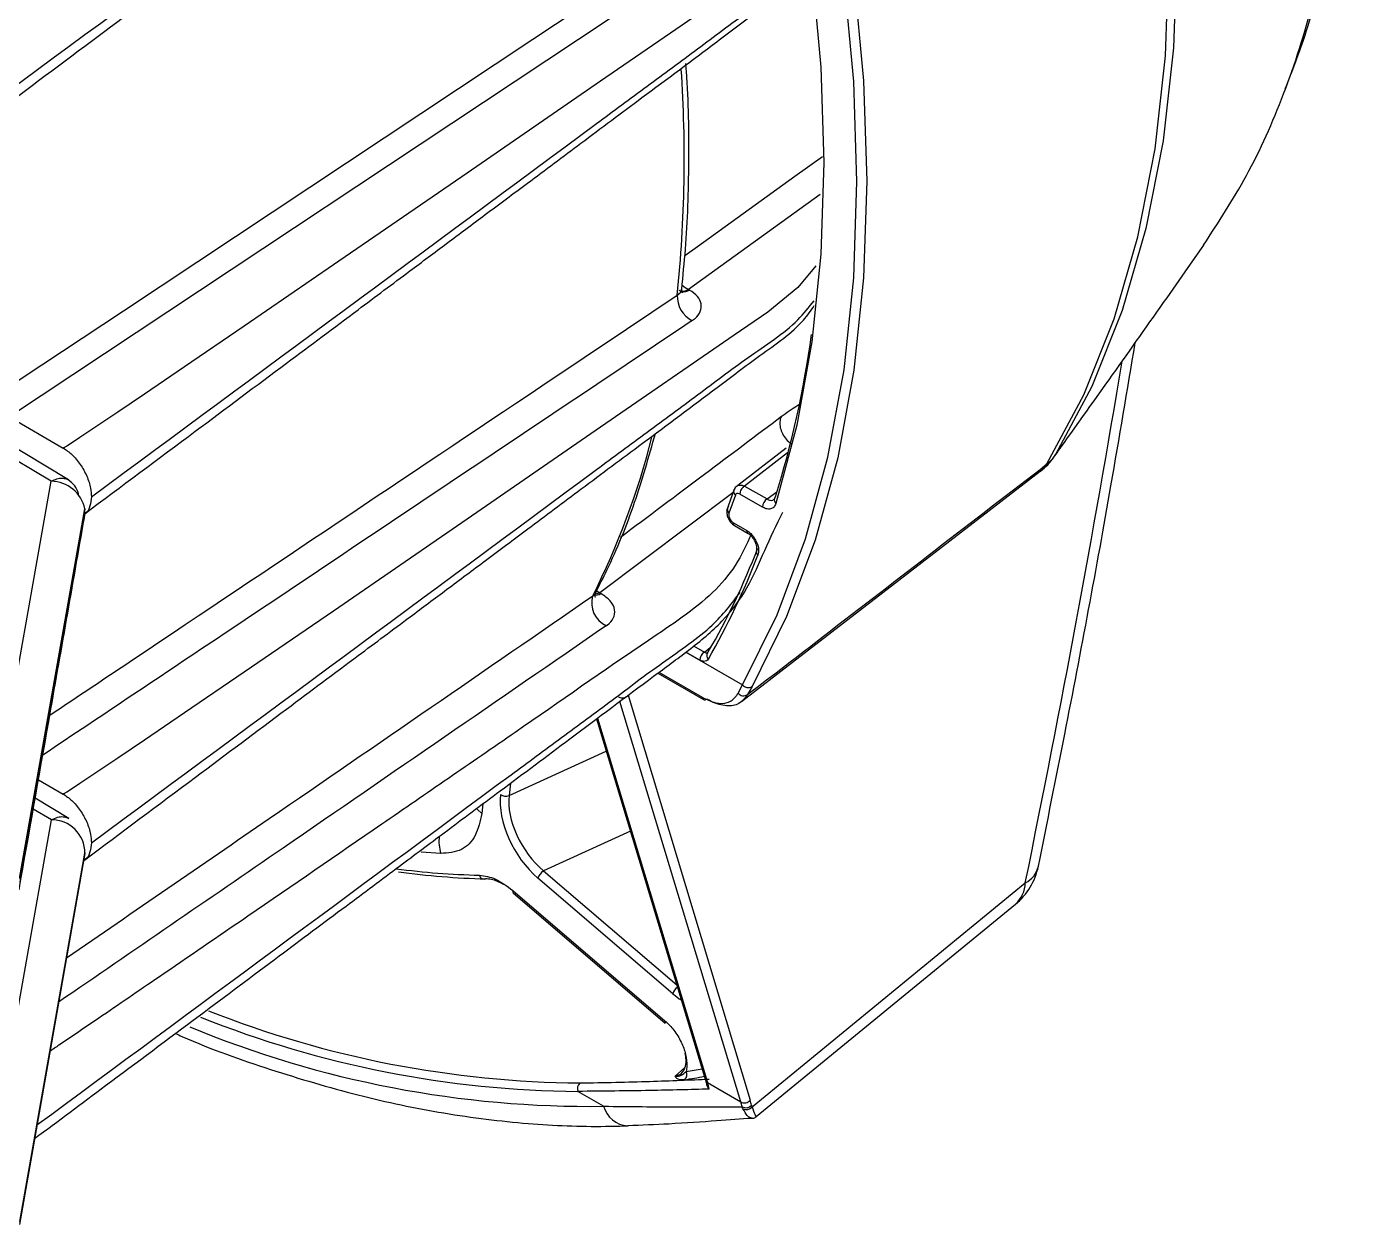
# Model space of a CAD drawing. Extents: x 7 to 113, y 1 to 87.
# Drawn here: x 86.142 to 88.141, y 69.554 to 71.364 of the extents above; entities that cross this region are included whole.
import ezdxf

# ---------------------------------------------------------------- set-up
doc = ezdxf.new("R2010")
doc.units = 0
doc.header["$MEASUREMENT"] = 0
doc.layers.add('OBJECT', color=7, linetype='CONTINUOUS')

msp = doc.modelspace()

# ---------------------------------------------------------------- linework, layer by layer
at = {"layer": 'OBJECT'}
for p, q in [((87.1343, 71.4496), (86.1163, 70.7741)), ((87.3407, 71.1102), (87.1416, 70.9667)), ((87.8965, 70.9999), (87.92, 71.0334)), ((87.8644, 70.9542), (87.8964, 70.9999)), ((87.1416, 70.9667), (87.1434, 70.9657)), ((86.1163, 70.7741), (86.1977, 70.7271)), ((86.2058, 70.6789), (86.1081, 70.7382)), ((86.1796, 70.6769), (86.0845, 70.7338)), ((87.2894, 70.7269), (87.2161, 70.6706)), ((87.2914, 70.7197), (87.2265, 70.6698)), ((87.6935, 70.7132), (87.6955, 70.7162)), ((87.6955, 70.7162), (87.7046, 70.729)), ((87.7028, 70.7262), (87.7046, 70.729)), ((86.0807, 70.1196), (86.1796, 70.6769)), ((87.2216, 70.3445), (87.673, 70.6923)), ((87.2088, 70.6593), (87.0077, 70.5087)), ((87.2102, 70.6633), (87.1992, 70.6325)), ((87.2126, 70.6559), (87.2029, 70.629)), ((87.2534, 70.638), (87.2194, 70.6576)), ((87.2265, 70.6698), (87.2605, 70.6502)), ((87.2605, 70.6502), (87.275, 70.6611)), ((86.1315, 70.0771), (86.2303, 70.6352)), ((86.2304, 70.6346), (86.1319, 70.0722)), ((87.2097, 70.6142), (87.2298, 70.6026)), ((87.2112, 70.61), (87.2319, 70.598)), ((87.0037, 70.5108), (87.0077, 70.5087)), ((87.0077, 70.5087), (87.0096, 70.5075)), ((87.1379, 70.4189), (87.2234, 70.3695)), ((87.159, 70.4068), (87.138, 70.419)), ((87.1495, 70.4285), (87.1659, 70.419)), ((87.1659, 70.419), (87.1747, 70.4258)), ((87.0954, 70.3871), (87.1642, 70.3474)), ((87.0971, 70.3884), (87.1622, 70.3508)), ((87.2167, 70.357), (87.2234, 70.3695)), ((87.2377, 70.3668), (87.2309, 70.3547)), ((87.2207, 69.7397), (87.0382, 70.3444)), ((87.0505, 70.3538), (87.235, 69.7421)), ((87.0029, 70.318), (87.1674, 69.7727)), ((87.0044, 70.3191), (87.1704, 69.7687)), ((86.871, 70.2024), (87.0176, 70.2692)), ((86.1602, 70.2262), (86.1977, 70.2045)), ((86.8731, 70.2211), (86.871, 70.2024)), ((86.2059, 70.1677), (86.1553, 70.1983)), ((86.1797, 70.1656), (86.1524, 70.182)), ((86.8314, 70.19), (86.8298, 70.1753)), ((86.0811, 69.6081), (86.1797, 70.1656)), ((86.2061, 70.1672), (86.2051, 70.1681)), ((87.0541, 70.1483), (86.9228, 70.0885)), ((86.7678, 70.1147), (86.7382, 70.117)), ((86.2303, 70.115), (86.1315, 69.5545)), ((86.1319, 69.5589), (86.2304, 70.1155)), ((87.1182, 69.903), (86.9143, 70.0776)), ((86.9228, 70.0885), (87.1241, 69.9162)), ((86.8764, 70.0591), (87.1063, 69.8623)), ((87.2379, 69.7322), (87.6504, 70.0704)), ((86.877, 70.0556), (87.1068, 69.8588)), ((87.2441, 69.7174), (87.6355, 70.0385)), ((87.1217, 69.7784), (87.1363, 69.7917)), ((87.1704, 69.7687), (87.2207, 69.7397)), ((87.0136, 69.7331), (86.9747, 69.7555)), ((87.224, 69.7294), (87.2227, 69.7324)), ((87.2371, 69.7347), (87.2379, 69.7322))]:
    msp.add_line(p, q, dxfattribs=at)
at = {"layer": 'OBJECT', "flags": 128}
for points in [[(87.6831, 70.7031), (87.7385, 70.8074), (87.7844, 70.9221), (87.8204, 71.0462), (87.8463, 71.1789), (87.8619, 71.3196), (87.8671, 71.4672), (87.8619, 71.6208), (87.8463, 71.7794), (87.8204, 71.9421), (87.7844, 72.1077), (87.7385, 72.2753), (87.6831, 72.4438)], [(87.6955, 72.4528), (87.7508, 72.2848), (87.7966, 72.1176), (87.8325, 71.9523), (87.8583, 71.79), (87.8739, 71.6317), (87.8791, 71.4785), (87.8739, 71.3313), (87.8583, 71.1909), (87.8325, 71.0585), (87.7966, 70.9347), (87.7508, 70.8203), (87.6955, 70.7162)], [(87.2234, 70.3695), (87.2755, 70.475), (87.3186, 70.5899), (87.3523, 70.7136), (87.3766, 70.8453), (87.3912, 70.9842), (87.3961, 71.1296), (87.3912, 71.2807), (87.3766, 71.4365), (87.3523, 71.5962), (87.3186, 71.7588), (87.2755, 71.9234), (87.2234, 72.0891)], [(87.2377, 72.0936), (87.29, 71.9272), (87.3332, 71.7619), (87.3671, 71.5986), (87.3914, 71.4383), (87.4061, 71.2818), (87.411, 71.1302), (87.4061, 70.9841), (87.3914, 70.8446), (87.3671, 70.7124), (87.3332, 70.5882), (87.29, 70.4728), (87.2377, 70.3668)], [(87.2738, 71.7569), (87.3054, 71.6022), (87.328, 71.4504), (87.3416, 71.3022), (87.3462, 71.1584), (87.3416, 71.0199), (87.328, 70.8875), (87.3054, 70.7618), (87.2738, 70.6435)], [(86.0954, 70.8063), (86.134, 70.832), (86.2886, 70.9345), (86.9068, 71.3448), (87.112, 71.481)], [(87.2106, 71.4201), (87.0091, 71.2811), (86.9083, 71.2117), (86.8075, 71.1423), (86.6055, 71.0036), (86.4706, 70.9112), (86.3805, 70.8497), (86.3202, 70.8087), (86.2799, 70.7813), (86.2529, 70.7631), (86.2348, 70.751), (86.2227, 70.743), (86.2145, 70.7376), (86.2091, 70.7341), (86.2054, 70.7317), (86.2029, 70.7301), (86.2013, 70.7291), (86.2001, 70.7284), (86.1994, 70.7279), (86.1988, 70.7276), (86.1985, 70.7274), (86.1982, 70.7273), (86.1981, 70.7272), (86.198, 70.7272), (86.1979, 70.7271), (86.1978, 70.7271), (86.1978, 70.7271), (86.1977, 70.7271), (86.1977, 70.7271), (86.1977, 70.7271), (86.1977, 70.7271), (86.1977, 70.7271), (86.1977, 70.7271)], [(87.1363, 71.0177), (87.1553, 71.0314), (87.3025, 71.1375), (87.3441, 71.1676)], [(87.3343, 71.0024), (87.3071, 70.9697), (87.2615, 70.9325), (87.2106, 70.8975), (87.0091, 70.7585), (86.9083, 70.6891), (86.8075, 70.6197), (86.6055, 70.481), (86.4706, 70.3886), (86.3805, 70.3271), (86.3202, 70.2861), (86.2799, 70.2587), (86.2529, 70.2406), (86.2348, 70.2284), (86.2227, 70.2204), (86.2145, 70.215), (86.2091, 70.2115), (86.2054, 70.2091), (86.2029, 70.2075), (86.2013, 70.2065), (86.2001, 70.2058), (86.1994, 70.2054), (86.1988, 70.2051), (86.1985, 70.2049), (86.1982, 70.2047), (86.1981, 70.2046), (86.198, 70.2046), (86.1979, 70.2046), (86.1978, 70.2045), (86.1978, 70.2045), (86.1977, 70.2045), (86.1977, 70.2045), (86.1977, 70.2045), (86.1977, 70.2045), (86.1977, 70.2045), (86.1977, 70.2045)], [(87.132, 70.9732), (87.1366, 70.9695), (87.1416, 70.9667)], [(87.6732, 70.6922), (87.6776, 70.6961), (87.6831, 70.7031)], [(87.2162, 70.6704), (87.2182, 70.6713), (87.2228, 70.6712), (87.2265, 70.6698), (87.2265, 70.6698), (87.2265, 70.6698)], [(86.2296, 70.6219), (86.2303, 70.6258), (86.2304, 70.6346)], [(87.0077, 70.5087), (87.0036, 70.5068), (87.0013, 70.5062)], [(87.1717, 70.4193), (87.1706, 70.4183), (87.1703, 70.4178)], [(86.8215, 70.183), (86.8232, 70.1811), (86.8298, 70.1753)]]:
    msp.add_lwpolyline(points, dxfattribs=at)
at = {"layer": 'OBJECT'}
for centre, radius, start, end in [((85.1299, 71.1634), 2.0055, 354.1233, 3.8848), ((87.1662, 70.9563), 0.0414, 177.5426, 242.8478), ((87.1332, 70.9789), 0.0149, 245.3616, 304.6046), ((87.1345, 70.9793), 0.0162, 260.3689, 303.2146), ((85.7948, 71.109), 1.5471, 342.871, 352.1759), ((85.9532, 71.0292), 1.1687, 333.2817, 345.8509), ((87.6444, 70.752), 0.0624, 308.2625, 324.9056), ((87.6122, 70.7714), 0.1, 307.6637, 324.4385), ((86.1787, 70.6241), 0.0528, 12.157, 88.9978), ((87.2687, 70.6373), 0.0154, 122.6, 177.3981), ((87.2781, 70.649), 0.0069, 164.2854, 231.9829), ((87.2767, 70.6489), 0.00564, 126.9307, 159.5003), ((87.2347, 70.602), 0.0049, 173.5774, 236.3417), ((86.2127, 70.9725), 1.1071, 330.0215, 338.9959), ((86.2086, 70.9641), 1.1119, 330.0218, 338.9957), ((87.2513, 70.5711), 0.0073, 162.9639, 229.6166), ((87.033, 70.4931), 0.0375, 163.519, 246.0419), ((87.0008, 70.5209), 0.016, 258.494, 303.3921), ((87.1744, 70.4061), 0.0154, 123.2313, 177.3463), ((87.1773, 70.4141), 0.00796, 152.3994, 225.1255), ((87.2251, 70.3638), 0.0108, 218.8045, 302.436), ((87.232, 70.3762), 0.0109, 218.1698, 300.9364), ((87.0419, 70.361), 0.0112, 239.0424, 320.0405), ((87.1667, 70.3511), 0.00443, 183.221, 236.8561), ((87.1663, 70.352), 0.00508, 245.8462, 306.7991), ((86.8657, 70.2157), 0.0142, 236.0646, 291.5963), ((86.1802, 70.1155), 0.0502, 0.0752, 90.5879), ((86.8287, 70.1333), 0.0637, 172.982, 197.0419), ((86.854, 71.2563), 1.1746, 262.4942, 268.6412), ((86.8635, 71.2575), 1.1813, 262.2273, 268.6389), ((86.8333, 70.0835), 0.00726, 191.6248, 287.1269), ((86.9334, 70.0715), 0.02, 121.9655, 162.3293), ((87.5721, 70.1155), 0.1, 309.3635, 348.4614), ((87.633, 70.1043), 0.0382, 297.1653, 346.6531), ((86.8795, 70.0578), 0.0034, 157.5871, 220.7625), ((87.6063, 70.0712), 0.044, 311.8102, 358.9845), ((87.1374, 69.8969), 0.0202, 127.6615, 162.1975), ((86.9902, 71.3287), 1.5605, 248.4567, 269.5419), ((86.9876, 71.325), 1.5695, 248.1999, 269.5301), ((87.1094, 69.861), 0.0034, 157.587, 220.7612), ((86.9925, 71.3112), 1.5783, 247.5048, 270.7665), ((87.1285, 69.7811), 0.0109, 313.0527, 25.1075), ((86.9674, 70.8217), 1.0621, 279.1328, 280.7613), ((86.9709, 70.828), 1.0557, 279.1294, 280.4422), ((86.9855, 69.7596), 0.0115, 132.243, 200.7932), ((87.1745, 69.7749), 0.00742, 197.1726, 237.0494), ((87.2264, 69.7493), 0.0112, 239.0439, 320.0353), ((87.0524, 69.7437), 0.0402, 195.2445, 266.6458), ((87.2286, 69.7421), 0.0113, 238.7257, 318.997), ((87.2292, 69.7392), 0.0111, 242.1066, 321.0488)]:
    msp.add_arc(centre, radius, start, end, dxfattribs=at)
for centre, major_axis, ratio, start_param, end_param in [((77.2345, 63.9521), (8.6282, 14.9683), 0.435073, 5.365782, 5.422118), ((86.9321, 70.1507), (-0.0533, 0.0909), 0.577768, 0.656907, 2.109637), ((86.9391, 70.1548), (-0.0493, 0.0817), 0.585518, 0.648802, 2.101532), ((87.1354, 69.9766), (-0.0533, 0.0915), 0.573148, 2.117035, 2.289204), ((86.8684, 69.4087), (0.2497, 0.4332), 0.432227, 5.858763, 5.89466), ((86.9187, 69.3797), (0.2497, 0.4332), 0.432227, 5.867612, 5.89466), ((86.9265, 69.3752), (0.2547, 0.4418), 0.435073, 5.867615, 5.894663)]:
    msp.add_ellipse(centre, major_axis=major_axis, ratio=ratio, start_param=start_param, end_param=end_param, dxfattribs=at)
for points, knots in [([(88.043, 71.27), (88.0516, 71.2918), (88.075, 71.3507), (88.1024, 71.4543), (88.1261, 71.5796), (88.1393, 71.7109), (88.1425, 71.8468), (88.1355, 71.9863), (88.1183, 72.1284), (88.0913, 72.2726), (88.0549, 72.4189), (88.0087, 72.5666), (87.9649, 72.6881), (87.9336, 72.7597), (87.9237, 72.7822)], [0, 0, 0, 0, 0.053089, 0.143091, 0.233573, 0.324332, 0.41514, 0.505842, 0.595843, 0.685842, 0.776358, 0.867239, 0.958324, 1, 1, 1, 1]), ([(87.9196, 71.0337), (87.9419, 71.0678), (87.988, 71.1383), (88.0431, 71.2619), (88.0873, 71.3998), (88.1161, 71.5441), (88.1309, 71.6903), (88.1334, 71.8378), (88.1237, 71.992), (88.0958, 72.1961), (88.0462, 72.4027), (87.9788, 72.6075), (87.9366, 72.7111), (87.9154, 72.7629)], [0, 0, 0, 0, 0.083892, 0.173132, 0.26551, 0.357887, 0.439459, 0.521031, 0.604959, 0.688888, 0.842418, 0.921209, 1, 1, 1, 1]), ([(86.1006, 71.2373), (86.1539, 71.2771), (86.2537, 71.3516), (86.3936, 71.4561), (86.5136, 71.5458), (86.6137, 71.6206), (86.6961, 71.6821), (86.773, 71.7396), (86.8581, 71.8031), (86.9626, 71.8813), (87.0574, 71.9515), (87.1336, 72.0097), (87.1737, 72.0371), (87.1873, 72.0542), (87.1884, 72.0556)], [0, 0, 0, 0, 0.146577, 0.274878, 0.38491, 0.476675, 0.550177, 0.611331, 0.687857, 0.783296, 0.897659, 0.945427, 0.995701, 1, 1, 1, 1]), ([(86.1111, 71.2634), (86.3656, 71.4512), (86.6455, 71.6578), (86.95, 71.8835), (87.0271, 71.9396), (87.1005, 71.9969), (87.1629, 72.0348), (87.1834, 72.0597), (87.1861, 72.063)], [0, 0, 0, 0, 0.706525, 0.777178, 0.84783, 0.918483, 0.989074, 1, 1, 1, 1]), ([(86.2296, 70.6275), (86.2854, 70.6692), (86.3872, 70.7451), (86.5249, 70.848), (86.6329, 70.9287), (86.7135, 70.9889), (86.7775, 71.0368), (86.8367, 71.081), (86.9043, 71.1314), (86.9831, 71.1903), (87.0781, 71.2614), (87.1687, 71.3284), (87.2492, 71.3903), (87.3057, 71.428), (87.3244, 71.4548), (87.3289, 71.4613)], [0, 0, 0, 0, 0.1509854, 0.275193, 0.3726247, 0.4432829, 0.4933937, 0.5460138, 0.6033056, 0.6760517, 0.758898, 0.8602512, 0.9179929, 0.9802708, 1, 1, 1, 1]), ([(86.2401, 70.6536), (86.4946, 70.8414), (86.7745, 71.048), (87.0791, 71.2737), (87.156, 71.3298), (87.2299, 71.387), (87.2957, 71.4282), (87.3186, 71.4568), (87.3241, 71.4637)], [0, 0, 0, 0, 0.6984125, 0.7682536, 0.8380948, 0.9079363, 0.9777167, 1, 1, 1, 1]), ([(87.1315, 70.967), (87.1335, 70.987), (87.1399, 71.0495), (87.1433, 71.1589), (87.1422, 71.2534), (87.138, 71.3042), (87.1377, 71.3081)], [0, 0, 0, 0, 0.185167, 0.576373, 0.967638, 1, 1, 1, 1]), ([(86.1774, 70.3237), (86.2199, 70.3522), (86.4676, 70.5179), (86.7835, 70.7294), (87.0567, 70.9124), (87.1248, 70.9581)], [0, 0, 0, 0, 0.134719, 0.784097, 1, 1, 1, 1]), ([(87.1248, 70.9581), (87.1256, 70.9586), (87.1284, 70.9606), (87.1312, 70.9637), (87.1312, 70.9662), (87.1312, 70.967)], [0, 0, 0, 0, 0.196968, 0.728963, 1, 1, 1, 1]), ([(87.1324, 70.9618), (87.1324, 70.9617), (87.1325, 70.9615), (87.1312, 70.9652), (87.1317, 70.9665), (87.1318, 70.9667)], [0, 0, 0, 0, 0.270743, 0.87393, 1, 1, 1, 1]), ([(87.1473, 70.9195), (87.1488, 70.9206), (87.1545, 70.9247), (87.1607, 70.9333), (87.1619, 70.9449), (87.1565, 70.9565), (87.1477, 70.9626), (87.1434, 70.9657)], [0, 0, 0, 0, 0.084541, 0.312072, 0.541034, 0.770526, 1, 1, 1, 1]), ([(86.2296, 70.1049), (86.2855, 70.1466), (86.3873, 70.2226), (86.5251, 70.3256), (86.6332, 70.4064), (86.7139, 70.4666), (86.778, 70.5145), (86.8372, 70.5587), (86.9048, 70.6093), (86.9837, 70.6682), (87.0788, 70.7394), (87.1694, 70.8064), (87.2502, 70.8683), (87.3075, 70.907), (87.3266, 70.9349), (87.3318, 70.9424)], [0, 0, 0, 0, 0.150522, 0.274348, 0.371481, 0.441921, 0.491878, 0.544337, 0.601453, 0.673975, 0.756567, 0.857609, 0.915172, 0.977252, 1, 1, 1, 1]), ([(86.2401, 70.131), (86.4945, 70.3189), (86.7744, 70.5255), (87.0791, 70.7511), (87.1559, 70.8073), (87.2301, 70.8643), (87.2988, 70.9082), (87.3236, 70.9398), (87.3313, 70.9496)], [0, 0, 0, 0, 0.692082, 0.76129, 0.830498, 0.899706, 0.968854, 1, 1, 1, 1]), ([(87.7046, 70.729), (87.7304, 70.765), (87.7839, 70.84), (87.8369, 70.9151), (87.8644, 70.9542)], [0, 0, 0, 0, 0.480478, 1, 1, 1, 1]), ([(87.1473, 70.9195), (86.9112, 70.7614), (86.5844, 70.5427), (86.2575, 70.324), (86.1667, 70.2633)], [0, 0, 0, 0, 0.722434, 1, 1, 1, 1]), ([(87.6701, 70.0955), (87.6835, 70.162), (87.7223, 70.355), (87.7718, 70.6191), (87.8043, 70.8143), (87.8163, 70.8861)], [0, 0, 0, 0, 0.2495103, 0.7239498, 1, 1, 1, 1]), ([(87.2824, 70.7752), (87.2831, 70.7757), (87.2923, 70.7824), (87.3006, 70.7878), (87.3083, 70.7929)], [0, 0, 0, 0, 0.078233, 1, 1, 1, 1]), ([(87.039, 70.5926), (87.0814, 70.6244), (87.1626, 70.6852), (87.2437, 70.7461), (87.2824, 70.7752)], [0, 0, 0, 0, 0.522103, 1, 1, 1, 1]), ([(87.2824, 70.7752), (87.2823, 70.775), (87.2815, 70.7736), (87.2799, 70.7697), (87.2793, 70.7625), (87.2813, 70.7533), (87.286, 70.7444), (87.2917, 70.7373), (87.2961, 70.7344), (87.2978, 70.7333)], [0, 0, 0, 0, 0.019288, 0.128091, 0.315948, 0.503758, 0.691533, 0.879313, 1, 1, 1, 1]), ([(87.0015, 70.5086), (87.0073, 70.5199), (87.0293, 70.563), (87.0614, 70.6416), (87.0819, 70.7139), (87.0919, 70.749)], [0, 0, 0, 0, 0.15433, 0.590477, 1, 1, 1, 1]), ([(86.1977, 70.7271), (86.2021, 70.7241), (86.2112, 70.7179), (86.2238, 70.7028), (86.2337, 70.6849), (86.2393, 70.6677), (86.2398, 70.6578), (86.2401, 70.6536)], [0, 0, 0, 0, 0.19834, 0.412972, 0.627088, 0.843128, 1, 1, 1, 1]), ([(87.6935, 70.7132), (87.6957, 70.7162), (87.6987, 70.7206), (87.7018, 70.7249), (87.7027, 70.7262)], [0, 0, 0, 0, 0.7, 1, 1, 1, 1]), ([(87.2309, 70.3547), (87.2692, 70.3842), (87.42, 70.5003), (87.5707, 70.6164), (87.6831, 70.7031)], [0, 0, 0, 0, 0.2540305, 1, 1, 1, 1]), ([(86.1796, 70.6769), (86.1825, 70.6783), (86.188, 70.681), (86.1957, 70.6821), (86.2022, 70.6808), (86.2067, 70.6791), (86.2082, 70.6767), (86.2086, 70.6762)], [0, 0, 0, 0, 0.250691, 0.490461, 0.719288, 0.937165, 1, 1, 1, 1]), ([(86.2208, 70.6571), (86.2207, 70.6573), (86.2198, 70.6626), (86.2153, 70.6712), (86.2087, 70.6765), (86.2053, 70.6792)], [0, 0, 0, 0, 0.0259874, 0.4948767, 1, 1, 1, 1]), ([(87.2151, 70.6697), (87.2141, 70.669), (87.2123, 70.6676), (87.2111, 70.6653), (87.2104, 70.6639), (87.2103, 70.6634), (87.2102, 70.6633), (87.2102, 70.6626), (87.21, 70.6622), (87.2097, 70.6618)], [0, 0, 0, 0, 0.345922, 0.637255, 0.751336, 0.794073, 0.794311, 0.794364, 1, 1, 1, 1]), ([(87.2121, 70.6658), (87.2114, 70.6652), (87.2102, 70.6639), (87.2097, 70.6612), (87.2105, 70.6584), (87.2119, 70.6567), (87.2126, 70.6559)], [0, 0, 0, 0, 0.250009, 0.500017, 0.749999, 1, 1, 1, 1]), ([(87.2194, 70.6576), (87.2186, 70.658), (87.217, 70.6587), (87.2148, 70.6585), (87.2133, 70.6575), (87.2128, 70.6564), (87.2126, 70.6559)], [0, 0, 0, 0, 0.272249, 0.544546, 0.815616, 1, 1, 1, 1]), ([(87.2139, 70.6687), (87.2141, 70.669), (87.2146, 70.6699), (87.2156, 70.6702), (87.2162, 70.6704)], [0, 0, 0, 0, 0.322803, 1, 1, 1, 1]), ([(87.2265, 70.6698), (87.2255, 70.6692), (87.2237, 70.6679), (87.2213, 70.6646), (87.2197, 70.661), (87.2195, 70.6587), (87.2194, 70.6576)], [0, 0, 0, 0, 0.250025, 0.500018, 0.750012, 1, 1, 1, 1]), ([(86.2401, 70.6536), (86.2396, 70.6489), (86.2387, 70.6389), (86.2344, 70.6302), (86.2301, 70.6283), (86.2294, 70.6279)], [0, 0, 0, 0, 0.434822, 0.905365, 1, 1, 1, 1]), ([(87.2006, 70.6365), (87.2006, 70.6365), (87.2006, 70.6365), (87.2008, 70.6344), (87.1989, 70.6299), (87.2008, 70.6231), (87.2039, 70.6164), (87.2089, 70.6112), (87.2124, 70.6092), (87.2138, 70.6084)], [0, 0, 0, 0, 0.000037, 0.000054, 0.213403, 0.397913, 0.612842, 0.837098, 1, 1, 1, 1]), ([(87.2025, 70.639), (87.2018, 70.6383), (87.2005, 70.637), (87.2001, 70.6343), (87.2008, 70.6315), (87.2022, 70.6298), (87.2029, 70.629)], [0, 0, 0, 0, 0.250016, 0.50001, 0.750007, 1, 1, 1, 1]), ([(87.2738, 70.6435), (87.2729, 70.6415), (87.2711, 70.6375), (87.2657, 70.6348), (87.2596, 70.6349), (87.2553, 70.637), (87.2534, 70.638)], [0, 0, 0, 0, 0.26285, 0.525644, 0.789906, 1, 1, 1, 1]), ([(87.2605, 70.6502), (87.262, 70.6494), (87.265, 70.6478), (87.2686, 70.6478), (87.27, 70.649), (87.2705, 70.6495)], [0, 0, 0, 0, 0.401587, 0.802893, 1, 1, 1, 1]), ([(87.2713, 70.6508), (87.2712, 70.6505), (87.2709, 70.6491), (87.2708, 70.6492), (87.2707, 70.6492)], [0, 0, 0, 0, 0.283244, 1, 1, 1, 1]), ([(86.1309, 70.06), (86.1459, 70.1447), (86.1789, 70.332), (86.2117, 70.5193), (86.2296, 70.6219)], [0, 0, 0, 0, 0.4524799, 1, 1, 1, 1]), ([(86.1543, 69.6842), (86.1901, 69.7109), (86.2729, 69.7727), (86.396, 69.8647), (86.517, 69.9551), (86.6179, 70.0305), (86.701, 70.0925), (86.7785, 70.1504), (86.8643, 70.2145), (86.9699, 70.2932), (87.0643, 70.3644), (87.1434, 70.4223), (87.1959, 70.4653), (87.2332, 70.5167), (87.2567, 70.573), (87.2748, 70.6111), (87.284, 70.6305)], [0, 0, 0, 0, 0.0877849, 0.2030816, 0.3019583, 0.3844186, 0.4504657, 0.50542, 0.5741898, 0.659953, 0.7627209, 0.8056456, 0.8507673, 0.8981298, 0.9481016, 1, 1, 1, 1]), ([(86.2303, 70.6352), (86.2303, 70.6353), (86.2303, 70.6353), (86.2303, 70.6353), (86.2304, 70.6353), (86.2304, 70.6353), (86.2304, 70.6353), (86.2304, 70.6352), (86.2304, 70.6352), (86.2304, 70.6351), (86.2304, 70.635), (86.2304, 70.6349), (86.2304, 70.6347), (86.2304, 70.6346), (86.2304, 70.6346)], [0, 0, 0, 0, 0.156108, 0.22009, 0.277027, 0.329475, 0.381608, 0.436318, 0.497329, 0.61508, 0.669958, 0.725281, 0.84818, 1, 1, 1, 1]), ([(87.2029, 70.629), (87.2028, 70.6282), (87.2024, 70.6266), (87.2028, 70.6236), (87.204, 70.6205), (87.2058, 70.6176), (87.2078, 70.6155), (87.2091, 70.6146), (87.2097, 70.6142)], [0, 0, 0, 0, 0.174441, 0.348913, 0.52336, 0.698862, 0.876003, 1, 1, 1, 1]), ([(87.2368, 70.5978), (87.2295, 70.5816), (87.2156, 70.5507), (87.1801, 70.508), (87.1332, 70.4713), (87.0303, 70.4025), (86.9139, 70.3207), (86.7793, 70.2283), (86.6449, 70.1357), (86.499, 70.0355), (86.3566, 69.938), (86.2615, 69.873), (86.2068, 69.8358), (86.1821, 69.8191), (86.1776, 69.816)], [0, 0, 0, 0, 0.0503051, 0.0958585, 0.1415489, 0.1873898, 0.3689689, 0.459758, 0.5505477, 0.7321263, 0.8532083, 0.9339917, 0.9878931, 1, 1, 1, 1]), ([(87.2118, 70.6096), (87.2118, 70.6096), (87.2109, 70.6096), (87.2101, 70.6113), (87.2098, 70.6133), (87.2097, 70.6142)], [0, 0, 0, 0, 0.000168, 0.50009, 1, 1, 1, 1]), ([(87.2298, 70.6026), (87.2318, 70.6012), (87.2359, 70.5984), (87.2412, 70.5917), (87.2453, 70.5841), (87.2476, 70.5764), (87.2479, 70.5699), (87.247, 70.5668), (87.2466, 70.5655)], [0, 0, 0, 0, 0.177833, 0.355695, 0.532854, 0.708594, 0.883006, 1, 1, 1, 1]), ([(87.232, 70.5979), (87.2326, 70.5975), (87.2342, 70.5966), (87.2374, 70.5935), (87.2408, 70.5889), (87.2434, 70.5835), (87.2446, 70.5786), (87.2448, 70.575), (87.2444, 70.5734), (87.2443, 70.5732), (87.2443, 70.5732)], [0, 0, 0, 0, 0.0929178, 0.2401405, 0.398919, 0.5639646, 0.7260955, 0.8587332, 0.99708, 1, 1, 1, 1]), ([(86.158, 69.7048), (86.3967, 69.8811), (86.6609, 70.0762), (86.9501, 70.2902), (87.0268, 70.3464), (87.1015, 70.4033), (87.1773, 70.4535), (87.2069, 70.4922), (87.2197, 70.5091)], [0, 0, 0, 0, 0.663162, 0.733824, 0.804487, 0.875149, 0.94575, 1, 1, 1, 1]), ([(86.2025, 69.9572), (86.3046, 70.0273), (86.5698, 70.2093), (86.8344, 70.3916), (86.9971, 70.5037)], [0, 0, 0, 0, 0.385213, 1, 1, 1, 1]), ([(87.0018, 70.5085), (87.0018, 70.5085), (87.0018, 70.5074), (86.9999, 70.5058), (86.9979, 70.5043), (86.9973, 70.5038), (86.9971, 70.5037)], [0, 0, 0, 0, 0.023299, 0.736266, 0.929179, 1, 1, 1, 1]), ([(87.0012, 70.5015), (87.0013, 70.5014), (87.0017, 70.5008), (86.9996, 70.5056), (87.0031, 70.5099), (87.0023, 70.5092), (87.0023, 70.5092)], [0, 0, 0, 0, 0.106288, 0.504919, 0.999122, 1, 1, 1, 1]), ([(87.0178, 70.4589), (87.0182, 70.4591), (87.0228, 70.4624), (87.0297, 70.4702), (87.0316, 70.4832), (87.0252, 70.4967), (87.0148, 70.5039), (87.0096, 70.5075)], [0, 0, 0, 0, 0.017764, 0.238768, 0.483249, 0.741845, 1, 1, 1, 1]), ([(87.0178, 70.4589), (86.8552, 70.3469), (86.5798, 70.1573), (86.3037, 69.9679), (86.1907, 69.8904)], [0, 0, 0, 0, 0.590466, 1, 1, 1, 1]), ([(87.1659, 70.419), (87.1667, 70.4186), (87.1681, 70.4177), (87.1698, 70.4176), (87.1705, 70.4182), (87.1707, 70.4184)], [0, 0, 0, 0, 0.4020588, 0.8044204, 1, 1, 1, 1]), ([(87.1717, 70.4085), (87.1709, 70.4074), (87.1692, 70.4053), (87.1651, 70.4046), (87.1615, 70.4055), (87.1595, 70.4066), (87.159, 70.4068)], [0, 0, 0, 0, 0.303001, 0.605926, 0.910626, 1, 1, 1, 1]), ([(87.1622, 70.3508), (87.1693, 70.3475), (87.1835, 70.3407), (87.2012, 70.3415), (87.2116, 70.3486), (87.2157, 70.3554), (87.2167, 70.357)], [0, 0, 0, 0, 0.301009, 0.601824, 0.907076, 1, 1, 1, 1]), ([(87.2309, 70.3547), (87.2269, 70.3495), (87.2189, 70.3393), (87.1996, 70.3364), (87.1821, 70.3412), (87.1717, 70.3467), (87.1694, 70.348)], [0, 0, 0, 0, 0.302947, 0.605661, 0.913216, 1, 1, 1, 1]), ([(86.1977, 70.2045), (86.2021, 70.2015), (86.2112, 70.1953), (86.2238, 70.1802), (86.2337, 70.1623), (86.2393, 70.1451), (86.2398, 70.1352), (86.2401, 70.131)], [0, 0, 0, 0, 0.198339, 0.412971, 0.627086, 0.843128, 1, 1, 1, 1]), ([(86.1797, 70.1656), (86.1829, 70.1672), (86.1891, 70.1702), (86.1974, 70.1707), (86.2027, 70.1697), (86.2048, 70.1681), (86.2052, 70.1679)], [0, 0, 0, 0, 0.339459, 0.654461, 0.945008, 1, 1, 1, 1]), ([(86.8298, 70.1753), (86.8272, 70.1635), (86.8219, 70.1398), (86.7999, 70.1175), (86.7787, 70.1156), (86.7678, 70.1147)], [0, 0, 0, 0, 0.3266878, 0.6533977, 1, 1, 1, 1]), ([(86.2401, 70.131), (86.2396, 70.1263), (86.2387, 70.1163), (86.2344, 70.1076), (86.2301, 70.1057), (86.2294, 70.1054)], [0, 0, 0, 0, 0.434823, 0.905361, 1, 1, 1, 1]), ([(86.2304, 70.1155), (86.2304, 70.1156), (86.2304, 70.1156), (86.2304, 70.1157), (86.2304, 70.1157), (86.2304, 70.1156), (86.2304, 70.1156), (86.2304, 70.1155), (86.2304, 70.1154), (86.2304, 70.1153), (86.2304, 70.1153), (86.2303, 70.1152), (86.2303, 70.1151), (86.2303, 70.115), (86.2303, 70.115)], [0, 0, 0, 0, 0.148468, 0.270231, 0.325884, 0.381013, 0.499286, 0.560363, 0.61485, 0.666487, 0.719001, 0.776021, 0.840631, 1, 1, 1, 1]), ([(86.8262, 70.082), (86.8342, 70.0809), (86.8504, 70.0785), (86.8676, 70.0657), (86.8764, 70.0591)], [0, 0, 0, 0, 0.491491, 1, 1, 1, 1]), ([(86.8623, 70.0682), (86.8562, 70.0713), (86.8468, 70.0759), (86.8383, 70.0764), (86.8354, 70.0765)], [0, 0, 0, 0, 0.658415, 1, 1, 1, 1]), ([(87.1063, 69.8623), (87.1109, 69.8577), (87.1203, 69.8486), (87.1312, 69.8303), (87.1381, 69.8114), (87.14, 69.796), (87.1388, 69.7884), (87.1384, 69.7857)], [0, 0, 0, 0, 0.223373, 0.44686, 0.667278, 0.883032, 1, 1, 1, 1]), ([(86.367, 69.843), (86.3703, 69.8415), (86.4185, 69.8197), (86.5108, 69.7877), (86.643, 69.7481), (86.7729, 69.7211), (86.8977, 69.7055), (86.9897, 69.7019), (87.0393, 69.7032), (87.0507, 69.7035)], [0, 0, 0, 0, 0.014018, 0.203048, 0.392009, 0.580822, 0.769389, 0.947077, 1, 1, 1, 1]), ([(87.1217, 69.7784), (87.1249, 69.7793), (87.1312, 69.7811), (87.1367, 69.7902), (87.1388, 69.8013), (87.1373, 69.8097), (87.1367, 69.8132)], [0, 0, 0, 0, 0.275134, 0.550515, 0.816312, 1, 1, 1, 1]), ([(87.1217, 69.7784), (87.1218, 69.7784), (87.1251, 69.7779), (87.1302, 69.7788), (87.1358, 69.7835), (87.1384, 69.7857)], [0, 0, 0, 0, 0.006459, 0.549843, 1, 1, 1, 1]), ([(87.136, 69.7731), (87.1333, 69.7729), (87.1252, 69.7724), (87.1231, 69.776), (87.1218, 69.7784), (87.1217, 69.7784)], [0, 0, 0, 0, 0.32409, 0.994502, 1, 1, 1, 1]), ([(87.1731, 69.759), (87.1444, 69.7582), (87.0867, 69.7565), (87.0122, 69.7559), (86.9747, 69.7555)], [0, 0, 0, 0, 0.496643, 1, 1, 1, 1]), ([(86.9777, 69.7682), (87.0142, 69.7689), (87.0876, 69.7704), (87.1443, 69.7729), (87.1728, 69.7741)], [0, 0, 0, 0, 0.497105, 1, 1, 1, 1]), ([(87.1674, 69.7727), (87.1676, 69.772), (87.1684, 69.7693), (87.1691, 69.7666), (87.1696, 69.7646)], [0, 0, 0, 0, 0.291248, 1, 1, 1, 1]), ([(87.1697, 69.7646), (87.1698, 69.7644), (87.17, 69.763), (87.1712, 69.7611), (87.1724, 69.7596), (87.173, 69.759), (87.1731, 69.759)], [0, 0, 0, 0, 0.1188455, 0.6483907, 0.978207, 1, 1, 1, 1]), ([(87.0136, 69.7331), (87.0526, 69.7327), (87.1312, 69.7318), (87.1921, 69.7322), (87.2227, 69.7324)], [0, 0, 0, 0, 0.497068, 1, 1, 1, 1]), ([(87.2378, 69.7152), (87.2356, 69.7155), (87.2318, 69.716), (87.2263, 69.7254), (87.224, 69.7294)], [0, 0, 0, 0, 0.579308, 1, 1, 1, 1]), ([(87.2378, 69.715), (87.2382, 69.7149), (87.2401, 69.7147), (87.2429, 69.7159), (87.244, 69.7174), (87.2442, 69.7176)], [0, 0, 0, 0, 0.176753, 0.877064, 1, 1, 1, 1]), ([(87.2379, 69.7322), (87.2394, 69.7278), (87.2427, 69.7182), (87.2432, 69.7181), (87.2435, 69.7181)], [0, 0, 0, 0, 0.450454, 1, 1, 1, 1]), ([(87.0501, 69.704), (87.071, 69.7049), (87.1193, 69.7068), (87.1828, 69.7114), (87.2205, 69.7141), (87.2379, 69.7153)], [0, 0, 0, 0, 0.292927, 0.674978, 1, 1, 1, 1])]:
    msp.add_open_spline(points, degree=3, knots=knots, dxfattribs=at)

doc.saveas('drawing.dxf')
